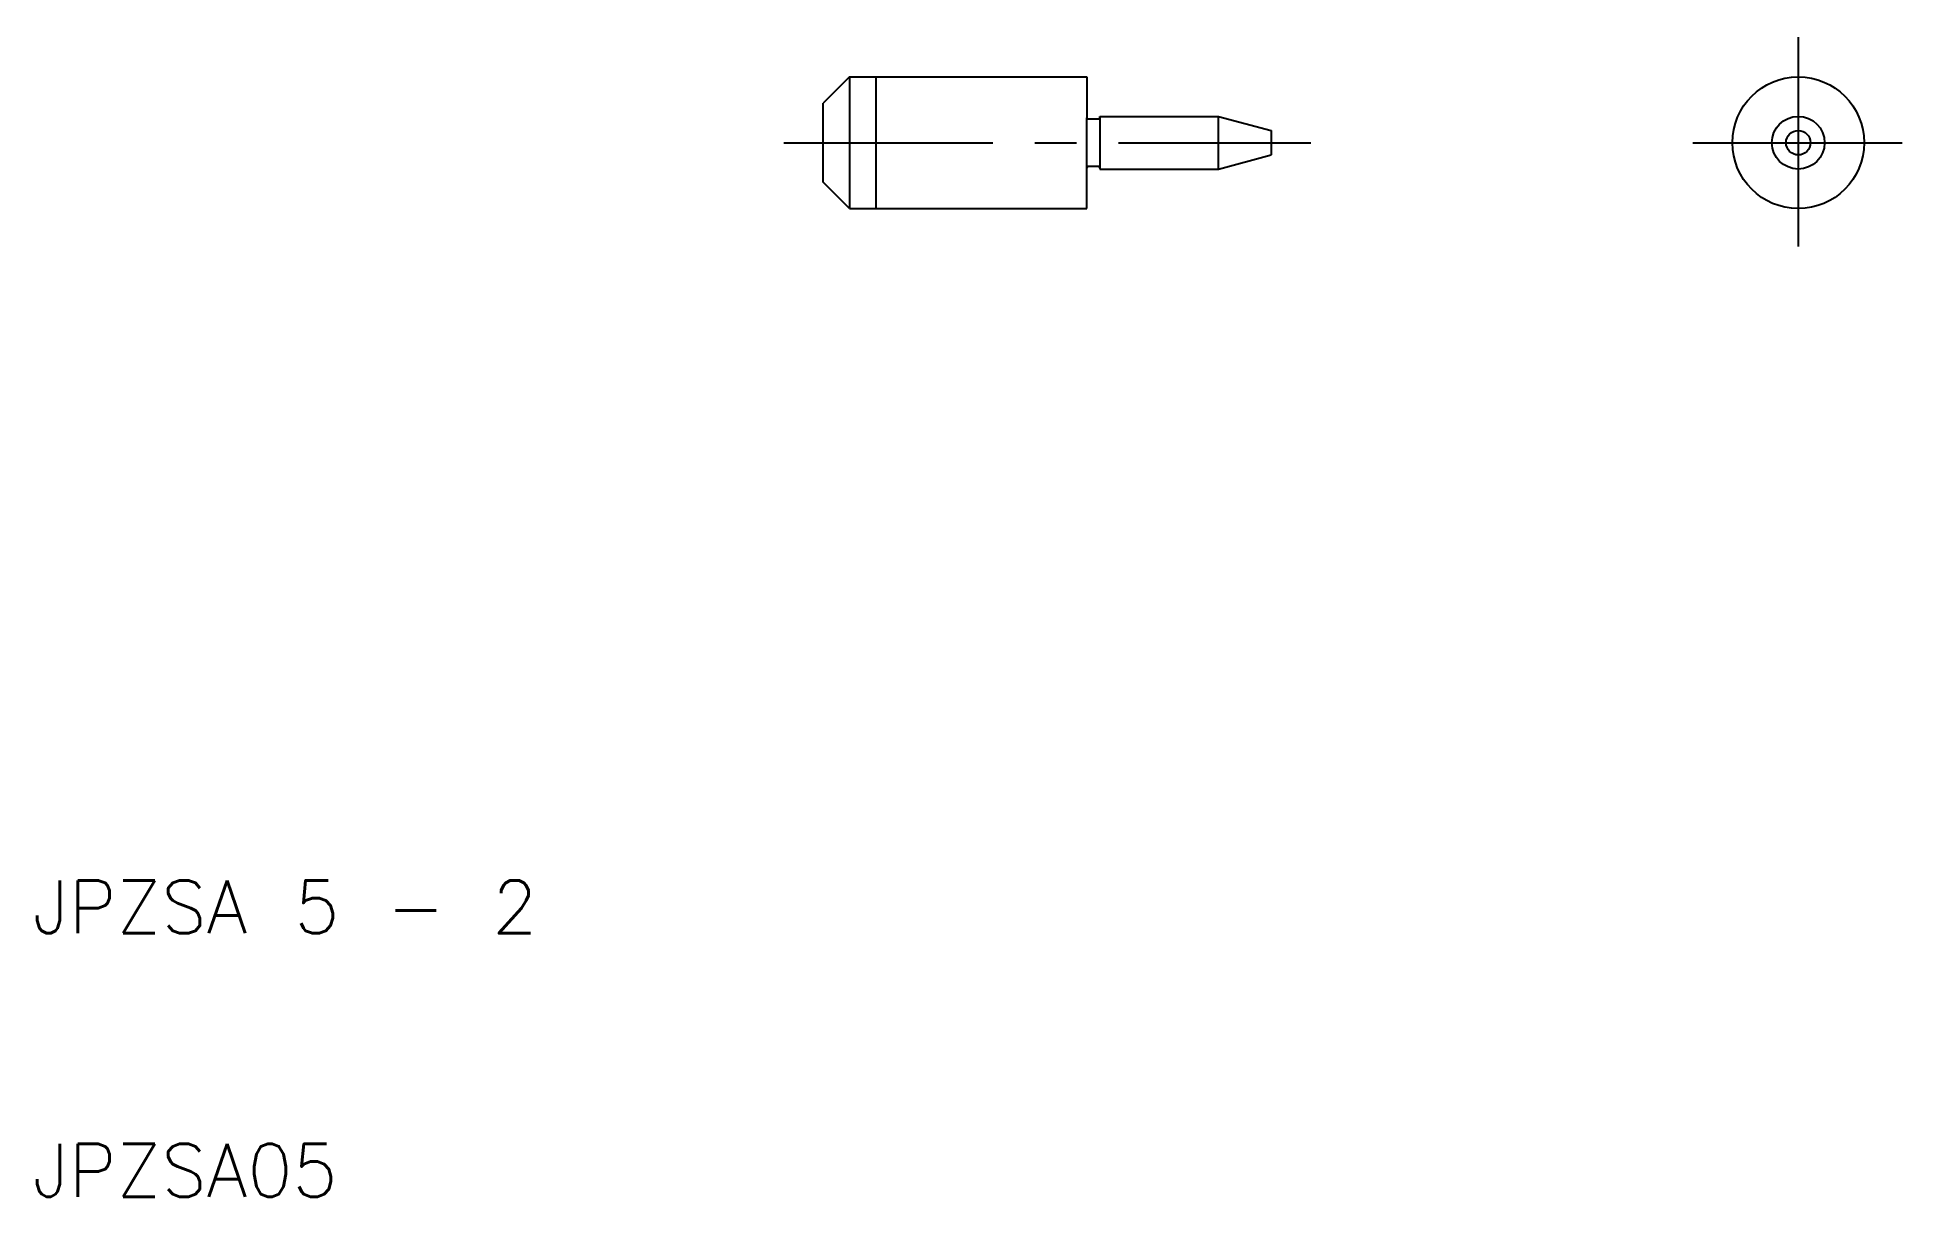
# Model space of a CAD drawing. Extents: x 10.2 to 81, y 10 to 54.
import ezdxf

# ---------------------------------------------------------------- set-up
doc = ezdxf.new("R2010")
doc.units = 0
doc.header["$LTSCALE"] = 0.25
doc.linetypes.add('CENTER', pattern=[50.8, 31.75, -6.35, 6.35, -6.35])
doc.layers.get('0').update_dxf_attribs({"linetype": 'CONTINUOUS'})
doc.layers.add('CENTER', color=1, linetype='CENTER')
doc.styles.get("Standard").update_dxf_attribs({"font": 'txt.shx', "bigfont": 'extfont.shx'})

msp = doc.modelspace()

# ---------------------------------------------------------------- linework, layer by layer
for p, q in [((41, 52.5), (40, 51.5)), ((41, 52.5), (50, 52.5)), ((41, 52.5), (41, 47.5)), ((42, 47.5), (42, 52.5)), ((50, 52.5), (50, 50.95)), ((40, 48.5), (40, 51.5)), ((50.5, 51), (55, 51)), ((50.5, 50.95), (50.5, 51)), ((50.5, 50.95), (50.5, 51)), ((55, 49), (55, 51)), ((55, 51), (57, 50.464)), ((50, 49.05), (50, 50.95)), ((50.45, 50.9), (50.05, 50.9)), ((50.5, 50.95), (50.5, 49.05)), ((57, 50.464), (57, 49.536)), ((50, 47.5), (50, 49.05)), ((50.45, 49.1), (50.05, 49.1)), ((50.5, 49.05), (50.5, 49)), ((50.5, 49), (55, 49)), ((55, 49), (57, 49.536)), ((41, 47.5), (40, 48.5)), ((41, 47.5), (50, 47.5))]:
    msp.add_line(p, q)
for radius in [2.5, 1, 0.464]:
    msp.add_circle((77, 50), radius)
for centre, start, end in [((50.05, 50.95), 180, 270), ((50.45, 50.95), 270, 0), ((50.05, 49.05), 90, 180), ((50.45, 49.05), 0, 90)]:
    msp.add_arc(centre, 0.05, start, end)
at = {"layer": 'CENTER', "color": 1, "linetype": 'CENTER'}
for p, q in [((77, 54), (77, 46)), ((38.5, 50), (58.5, 50)), ((73, 50), (81, 50))]:
    msp.add_line(p, q, dxfattribs=at)

# ---------------------------------------------------------------- texts
for s, p in [('JPZSA 5 - 2', (10, 20)), ('JPZSA05', (10, 10))]:
    msp.add_text(s, height=2).set_placement(p)

doc.saveas('drawing.dxf')
